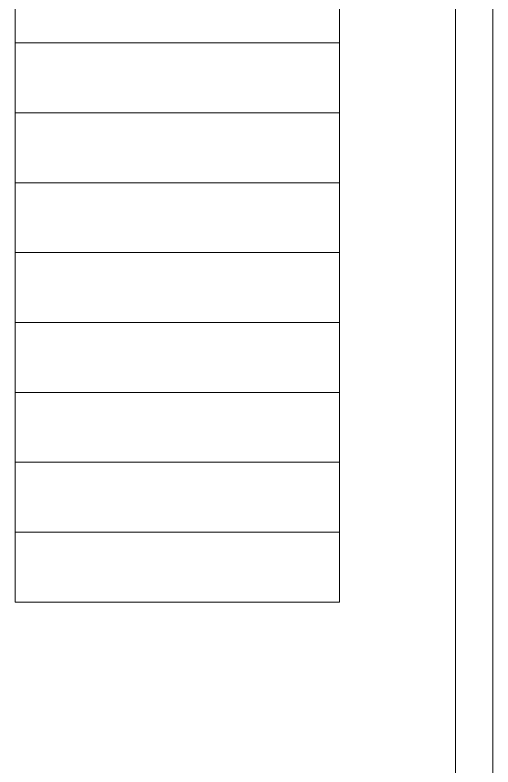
# Model space of a CAD drawing. Header units: millimetres. Extents: x -461 to 1315, y -154 to 152.
# Drawn here: x -183.661 to -181.746, y -108.45 to -105.438 of the extents above; entities that cross this region are included whole.
import ezdxf

# ---------------------------------------------------------------- set-up
doc = ezdxf.new("R2010")
doc.units = ezdxf.units.MM
doc.layers.add('A-WALL', color=253, linetype='Continuous', lineweight=15)
doc.layers.add('S-STRS', color=4, linetype='Continuous', lineweight=13)

msp = doc.modelspace()

# ---------------------------------------------------------------- linework, layer by layer
at = {"layer": 'A-WALL'}
for p, q in [((-181.7456, -111.4626), (-181.7456, -76.4626)), ((-181.7456, -111.4626), (-181.7456, -76.4626)), ((-181.8956, -108.5626), (-181.8956, -101.4626)), ((-181.8956, -108.5626), (-181.8956, -101.4626))]:
    msp.add_line(p, q, dxfattribs=at)
at = {"layer": 'S-STRS'}
for p, q in [((-183.6613, -101.9095), (-183.6613, -107.7895)), ((-183.6613, -101.9095), (-183.6613, -107.7895)), ((-182.3613, -107.7895), (-182.3613, -101.9095)), ((-182.3613, -107.7895), (-182.3613, -101.9095)), ((-183.6613, -105.5495), (-182.3613, -105.5495)), ((-183.6613, -105.5495), (-182.3613, -105.5495)), ((-182.3613, -105.8295), (-183.6613, -105.8295)), ((-182.3613, -105.8295), (-183.6613, -105.8295)), ((-183.6613, -106.1095), (-182.3613, -106.1095)), ((-183.6613, -106.1095), (-182.3613, -106.1095)), ((-182.3613, -106.3895), (-183.6613, -106.3895)), ((-182.3613, -106.3895), (-183.6613, -106.3895)), ((-183.6613, -106.6695), (-182.3613, -106.6695)), ((-183.6613, -106.6695), (-182.3613, -106.6695)), ((-182.3613, -106.9495), (-183.6613, -106.9495)), ((-182.3613, -106.9495), (-183.6613, -106.9495)), ((-183.6613, -107.2295), (-182.3613, -107.2295)), ((-183.6613, -107.2295), (-182.3613, -107.2295)), ((-182.3613, -107.5095), (-183.6613, -107.5095)), ((-182.3613, -107.5095), (-183.6613, -107.5095)), ((-183.6613, -107.7895), (-182.3613, -107.7895)), ((-183.6613, -107.7895), (-182.3613, -107.7895))]:
    msp.add_line(p, q, dxfattribs=at)

doc.saveas('drawing.dxf')
